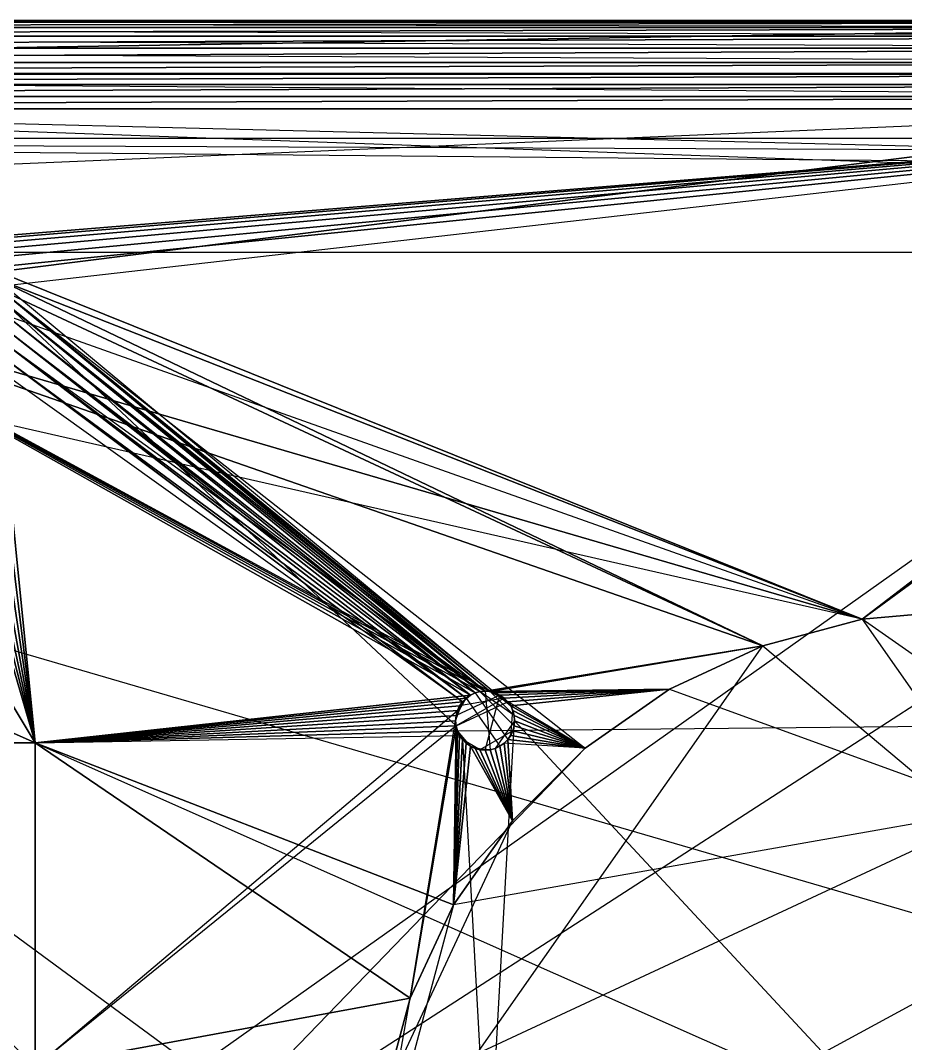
# Model space of a CAD drawing. Extents: x -139 to 143, y -92 to 96.
# Drawn here: x 2.4 to 72.9, y 14 to 95.6 of the extents above; entities that cross this region are included whole.
import ezdxf

# ---------------------------------------------------------------- set-up
doc = ezdxf.new("R2010")
doc.units = 0
doc.layers.get('0').update_dxf_attribs({"linetype": 'CONTINUOUS'})

msp = doc.modelspace()

# ---------------------------------------------------------------- linework, layer by layer
at = {"color": 7}
for points in [[(-129.233, 95.572, 5.052), (133.958, 95.572, 5.052), (140.655, -83.022, -0.587), (143.358, -83.022, -0.822), (140.655, -83.022, -0.822), (140.655, -83.022, -0.587), (143.358, -83.022, -0.822), (140.655, -83.022, -0.587), (143.358, -83.022, -0.587), (143.358, -83.022, -0.822), (-138.633, -83.022, -0.587)], [(-129.233, -92.422, -0.822), (133.958, -92.422, -0.822), (-124.985, -88.192, -0.822), (133.958, 95.572, -0.822), (132.795, 92.768, -0.822), (133.958, 92.869, -0.822), (133.958, 95.572, -0.822), (133.958, 95.572, -0.822), (131.667, 92.465, -0.822), (132.795, 92.768, -0.822), (133.958, 95.572, -0.822), (133.958, 95.572, -0.822), (130.609, 91.972, -0.822), (131.667, 92.465, -0.822), (133.958, 95.572, -0.822), (133.958, 95.572, -0.822), (129.709, 91.342, -0.822), (130.609, 91.972, -0.822), (133.958, 95.572, -0.822), (133.958, 95.572, -0.822), (-124.985, 91.342, -0.822), (129.709, 91.342, -0.822), (133.958, 95.572, -0.822), (-129.233, 95.572, -0.822)], [(-124.985, 91.342, -0.822), (133.958, 95.572, -0.822), (-129.233, 95.572, -0.822)], [(-129.233, 95.572, -0.822), (133.958, -92.422, -0.822), (133.958, -89.72, -0.587), (133.958, -89.72, -0.822), (133.958, -92.422, -0.822), (133.958, -89.72, -0.587), (133.958, -92.422, -0.822), (133.958, -92.422, -0.587), (133.958, -89.72, -0.587), (133.958, 92.869, -0.822), (133.958, 95.572, -0.587), (133.958, 95.572, -0.822), (133.958, 92.869, -0.822), (133.958, 95.572, -0.587), (133.958, 92.869, -0.822), (133.958, 92.869, -0.587), (133.958, 95.572, -0.587), (133.958, 95.572, -0.587), (-129.233, 95.572, -0.822), (133.958, 95.572, -0.822), (133.958, 95.572, -0.587), (133.958, 95.572, -0.587), (-129.233, 95.572, -0.587)], [(-129.233, 95.572, -0.822), (133.958, 95.572, -0.587), (133.958, 95.572, 5.052), (-129.233, 95.572, -0.587), (133.958, 95.572, -0.587), (133.958, 95.572, 5.052), (-129.233, 95.572, -0.587), (133.958, 95.572, 5.052), (-129.233, 95.572, 5.052)], [(-127.601, 95.429, 5.052), (132.326, 95.429, 5.052), (-127.601, 95.429, 5.052), (133.958, 95.572, 5.052), (132.326, 95.429, 5.052), (133.958, 95.572, 5.052), (-127.601, 95.429, 5.052)], [(-126.019, 95.005, 5.052), (130.743, 95.005, 5.052), (-126.019, 95.005, 5.052), (132.326, 95.429, 5.052), (130.743, 95.005, 5.052), (-127.601, 95.429, 5.052), (132.326, 95.429, 5.052), (-126.019, 95.005, 5.052)], [(-124.534, 94.312, 5.052), (129.258, 94.312, 5.052), (-124.534, 94.312, 5.052), (130.743, 95.005, 5.052), (129.258, 94.312, 5.052), (-126.019, 95.005, 5.052), (130.743, 95.005, 5.052), (-124.534, 94.312, 5.052)], [(-123.191, 93.373, 5.052), (127.916, 93.373, 5.052), (-123.191, 93.373, 5.052), (129.258, 94.312, 5.052), (127.916, 93.373, 5.052), (-124.534, 94.312, 5.052), (129.258, 94.312, 5.052), (-123.191, 93.373, 5.052)], [(-122.033, 92.214, 5.052), (126.757, 92.214, 5.052), (-122.033, 92.214, 5.052), (127.916, 93.373, 5.052), (126.757, 92.214, 5.052), (-123.191, 93.373, 5.052), (127.916, 93.373, 5.052), (-122.033, 92.214, 5.052)], [(-122.033, 92.214, 5.052), (126.757, 92.214, 5.052), (-121.422, 91.342, 5.052)], [(-121.422, 91.342, 5.052), (126.757, 92.214, 5.052), (126.147, 91.342, 5.052), (-121.422, 91.342, 5.052)], [(-124.103, 90.477, -5.287), (129.653, 91.302, -5.287), (-124.929, 91.302, -5.287), (129.709, 91.342, -5.287), (-124.985, 91.342, -5.287)], [(-121.422, -88.192, 5.287), (126.147, -88.192, 5.052), (-121.422, -88.192, 5.287), (126.147, -88.192, 5.287), (126.147, -88.192, 5.052), (129.709, 91.342, -0.822), (-124.985, 91.342, -5.287), (129.709, 91.342, -5.287), (129.709, 91.342, -0.822), (-124.985, 91.342, -5.287), (129.709, 91.342, -0.822), (-124.985, 91.342, -0.822)], [(-124.985, 91.342, -5.287), (126.147, 91.342, 5.287), (-121.422, 91.342, 5.052), (126.147, 91.342, 5.052), (126.147, 91.342, 5.287), (-121.422, 91.342, 5.052), (126.147, 91.342, 5.287), (-121.422, 91.342, 5.287)], [(-124.929, 91.302, -5.287), (129.653, 91.302, -5.287), (129.709, 91.342, -5.287), (-124.929, 91.302, -5.287), (128.158, 89.521, -5.287), (-123.433, 89.521, -5.287)], [(-17.612, 73.247, 5.287), (69.399, 47.859, 5.287), (-17.612, 73.247, 5.287), (126.147, 91.342, 5.287), (69.399, 47.859, 5.287), (-121.422, 91.342, 5.287)], [(-121.422, 91.342, 5.287), (126.147, 91.342, 5.287), (-17.612, 73.247, 5.287)], [(77.56, 48.573, 5.287), (69.399, 47.859, 5.287), (126.147, 91.342, 5.287)], [(-123.433, 89.521, -5.287), (128.827, 90.477, -5.287), (129.653, 91.302, -5.287), (-124.929, 91.302, -5.287)], [(-124.929, 91.302, -5.287), (139.088, 81.867, -5.287), (139.128, -78.774, -5.287), (139.128, 81.923, -5.287), (139.088, 81.867, -5.287), (139.088, 81.867, -5.287), (139.088, -78.717, -5.287)], [(-124.103, 90.477, -5.287), (128.827, 90.477, -5.287), (129.653, 91.302, -5.287), (-124.103, 90.477, -5.287)], [(-134.403, 78.361, 5.052), (128.158, 89.521, -5.287), (-122.968, 88.522, -5.287), (127.692, 88.522, -5.287), (128.158, 89.521, -5.287), (-123.433, 89.521, -5.287), (128.158, 89.521, -5.287), (128.827, 90.477, -5.287), (-123.433, 89.521, -5.287)], [(-122.968, 88.522, -5.287), (128.158, 89.521, -5.287), (128.827, 90.477, -5.287), (-124.103, 90.477, -5.287)], [(140.251, 83.881, -0.822), (-124.103, 90.477, -0.587)], [(-120.169, 88.522, -0.587), (127.692, 88.522, -5.287), (-122.968, 88.522, -5.287), (124.893, 88.522, -0.587)], [(-4.688, 77.947, -0.117), (124.893, 88.522, -0.117), (-120.169, 88.522, -0.117)], [(-120.169, 88.522, -0.117), (124.893, 88.522, -0.587), (-120.169, 88.522, -0.587)], [(-120.169, 88.522, -0.117), (124.893, 88.522, -0.587), (-120.169, 88.522, -0.117), (124.893, 88.522, -0.117), (124.893, 88.522, -0.587), (-120.169, 88.522, -0.587)], [(127.692, 88.522, -5.287), (-120.169, 88.522, -0.587), (124.893, 88.522, -0.587)], [(-3.667, 77.858, -0.117), (124.893, 88.522, -0.117), (-10.473, 73.093, -0.117)], [(-2.678, 77.593, -0.117), (124.893, 88.522, -0.117), (124.893, 88.522, -0.117), (-4.688, 77.947, -0.117)], [(-1.75, 77.16, -0.117), (124.893, 88.522, -0.117), (124.893, 88.522, -0.117), (-3.667, 77.858, -0.117)], [(-0.911, 76.573, -0.117), (124.893, 88.522, -0.117), (124.893, 88.522, -0.117), (-2.678, 77.593, -0.117)], [(-0.187, 75.849, -0.117), (124.893, 88.522, -0.117), (124.893, 88.522, -0.117), (-1.75, 77.16, -0.117)], [(1.187, 72.072, -0.117), (69.399, 47.859, -0.117), (0.4, 75.01, -0.117), (61.485, 45.739, -0.117), (69.399, 47.859, -0.117), (124.893, 88.522, -0.117), (-0.911, 76.573, -0.117)], [(124.893, 88.522, -0.117), (-0.187, 75.849, -0.117), (69.399, 47.859, -0.117), (124.893, 88.522, -0.117), (-0.187, 75.849, -0.117)], [(124.893, 88.522, -0.117), (69.399, 47.859, -0.117), (77.56, 48.573, -0.117)], [(-138.633, 86.172, -0.822), (140.553, 85.009, -0.822), (143.358, 86.172, -0.822), (140.655, 86.172, -0.822), (140.553, 85.009, -0.822), (140.251, 83.881, -0.822), (143.358, 86.172, -0.822), (140.553, 85.009, -0.822), (140.251, 83.881, -0.822), (139.758, 82.823, -0.822), (143.358, 86.172, -0.822), (140.251, 83.881, -0.822), (139.758, 82.823, -0.822), (143.358, -83.022, -0.822)], [(143.358, -83.022, 5.052), (143.358, 86.172, 5.052), (143.358, 86.172, -0.587), (140.655, 86.172, -0.822), (143.358, 86.172, -0.822), (143.358, 86.172, -0.587), (140.655, 86.172, -0.822), (143.358, 86.172, -0.587), (140.655, 86.172, -0.587), (140.655, 86.172, -0.822), (-135.931, 86.172, -0.587)], [(-123.433, -86.371, -5.287), (143.358, 86.172, 5.052)], [(127.664, 83.881, 5.287), (-119.834, 86.172, -0.587)], [(-131.583, 77.107, -0.117), (136.308, 77.107, -0.117), (136.308, -73.958, -0.117), (136.308, 77.107, -0.587), (136.308, 77.107, -0.117), (136.308, 77.107, -0.587), (136.308, 79.906, -5.287), (136.308, 79.906, -0.587), (136.308, 77.107, -0.587), (136.308, -73.958, -0.587), (136.308, 77.107, -0.587), (136.308, -73.958, -0.117)], [(-109.414, 77.858, -0.117), (123.844, 9.736, -0.117), (136.308, 77.107, -0.117), (135.59, 76.915, -0.117), (123.844, 9.736, -0.117), (136.308, 77.107, -0.117), (124.558, 1.575, -0.117)], [(0.4, 75.01, -0.117), (69.399, 47.859, -0.117), (-0.187, 75.849, -0.117)], [(0.4, 75.01, -0.117), (41.409, 40.936, -0.117), (47.35, 37.578, -0.117), (54.06, 42.277, -0.117), (41.409, 40.936, -0.117), (0.833, 74.082, -0.117), (61.485, 45.739, -0.117), (0.4, 75.01, -0.117)], [(0.833, 74.082, -0.117), (47.35, 37.578, -0.117), (41.688, 40.169, -0.117), (41.723, 39.761, -0.117), (47.35, 37.578, -0.117), (47.35, 37.578, -0.117), (41.582, 40.565, -0.117), (41.688, 40.169, -0.117), (47.35, 37.578, -0.117), (47.35, 37.578, -0.117), (41.409, 40.936, -0.117), (41.582, 40.565, -0.117), (47.35, 37.578, -0.117), (54.06, 42.277, -0.117), (41.174, 41.272, -0.117), (41.409, 40.936, -0.117), (54.06, 42.277, -0.117), (54.06, 42.277, -0.117), (40.884, 41.561, -0.117), (41.174, 41.272, -0.117), (54.06, 42.277, -0.117), (54.06, 42.277, -0.117), (40.548, 41.796, -0.117), (40.884, 41.561, -0.117), (54.06, 42.277, -0.117), (54.06, 42.277, -0.117), (40.177, 41.969, -0.117), (40.548, 41.796, -0.117), (54.06, 42.277, -0.117), (39.782, 42.075, -0.117), (61.485, 45.739, -0.117), (0.833, 74.082, -0.117), (39.782, 42.075, -0.117), (54.06, 42.277, -0.117), (39.782, 42.075, -0.117), (40.177, 41.969, -0.117), (54.06, 42.277, -0.117), (61.485, 45.739, -0.117), (39.782, 42.075, -0.117), (54.06, 42.277, -0.117), (61.485, 45.739, -0.117), (39.782, 42.075, -0.117), (0.833, 74.082, -0.117), (39.373, 42.111, -0.117), (39.782, 42.075, -0.117), (1.098, 73.093, -0.117), (39.373, 42.111, -0.117), (0.833, 74.082, -0.117)], [(77.56, 48.573, 5.287), (69.399, 47.859, 5.287), (-17.612, 73.247, 5.287), (69.399, 47.859, 5.287), (61.485, 45.739, 5.287), (-17.612, 73.247, 5.287), (39.782, 42.075, 5.287), (61.485, 45.739, 5.287), (54.06, 42.277, 5.287), (39.782, 42.075, 5.287), (41.688, 40.169, 5.287), (47.35, 37.578, 5.287), (41.723, 39.761, 5.287), (41.688, 40.169, 5.287), (41.582, 40.565, 5.287), (47.35, 37.578, 5.287), (41.688, 40.169, 5.287), (41.582, 40.565, 5.287), (41.409, 40.936, 5.287), (47.35, 37.578, 5.287), (41.582, 40.565, 5.287), (41.409, 40.936, 5.287), (47.35, 37.578, 5.287), (41.409, 40.936, 5.287), (54.06, 42.277, 5.287), (47.35, 37.578, 5.287), (41.174, 41.272, 5.287), (54.06, 42.277, 5.287), (41.409, 40.936, 5.287), (41.174, 41.272, 5.287), (40.884, 41.561, 5.287), (54.06, 42.277, 5.287), (41.174, 41.272, 5.287), (40.884, 41.561, 5.287), (40.548, 41.796, 5.287), (54.06, 42.277, 5.287), (40.884, 41.561, 5.287), (40.548, 41.796, 5.287), (40.177, 41.969, 5.287), (54.06, 42.277, 5.287), (40.548, 41.796, 5.287), (40.177, 41.969, 5.287), (39.782, 42.075, 5.287), (54.06, 42.277, 5.287), (40.177, 41.969, 5.287), (39.782, 42.075, 5.287), (39.373, 42.111, 5.287), (61.485, 45.739, 5.287), (39.782, 42.075, 5.287), (39.373, 42.111, 5.287), (61.485, 45.739, 5.287), (39.373, 42.111, 5.287), (-17.612, 73.247, 5.287), (61.485, 45.739, 5.287), (-17.612, 73.247, 5.287), (39.373, 42.111, 5.287), (38.965, 42.075, 5.287), (-17.612, 73.247, 5.287)], [(-17.612, 73.247, 5.287), (38.965, 42.075, 5.287), (38.57, 41.969, 5.287), (-17.612, 73.247, 5.287)], [(-17.612, 73.247, 5.287), (38.57, 41.969, 5.287), (38.199, 41.796, 5.287), (-17.612, 73.247, 5.287), (3.537, 37.999, 5.287), (36.858, 25.074, 5.287), (33.396, 17.649, 5.287), (3.537, 37.999, 5.287), (37.059, 39.353, 5.287), (3.537, 37.999, 5.287), (37.024, 39.761, 5.287), (37.059, 39.353, 5.287), (3.537, 12.149, 5.287), (33.396, 17.649, 5.287), (31.275, 9.736, 5.287)], [(30.561, 1.575, 5.287), (33.396, 17.649, 5.287), (3.537, 12.149, 5.287), (3.537, 37.999, 5.287), (33.396, 17.649, 5.287), (37.024, 39.761, 5.287), (3.537, 37.999, 5.287), (37.059, 40.169, 5.287), (37.024, 39.761, 5.287), (37.059, 40.169, 5.287), (3.537, 37.999, 5.287), (37.165, 40.565, 5.287), (37.059, 40.169, 5.287), (37.165, 40.565, 5.287), (3.537, 37.999, 5.287), (37.338, 40.936, 5.287), (37.165, 40.565, 5.287), (37.338, 40.936, 5.287), (3.537, 37.999, 5.287), (37.573, 41.272, 5.287), (37.338, 40.936, 5.287), (37.573, 41.272, 5.287), (3.537, 37.999, 5.287), (37.863, 41.561, 5.287), (37.573, 41.272, 5.287), (3.537, 37.999, 5.287), (38.199, 41.796, 5.287), (37.863, 41.561, 5.287), (3.537, 37.999, 5.287), (-17.612, 73.247, 5.287), (38.199, 41.796, 5.287), (3.537, 37.999, 5.287), (-17.612, 73.247, 5.287)], [(-17.612, 73.247, 5.287), (3.537, 37.999, 5.287), (-17.612, 47.398, 5.287)], [(0.833, 70.063, -0.117), (37.863, 41.561, -0.117), (38.199, 41.796, -0.117), (0.833, 70.063, -0.117), (39.373, 42.111, -0.117), (1.098, 73.093, -0.117), (38.965, 42.075, -0.117), (39.373, 42.111, -0.117), (38.57, 41.969, -0.117), (1.098, 71.052, -0.117), (38.199, 41.796, -0.117), (38.57, 41.969, -0.117), (1.098, 71.052, -0.117), (38.57, 41.969, -0.117), (1.187, 72.072, -0.117)], [(1.098, 73.093, -0.117), (37.059, 39.353, -0.117), (33.396, 17.649, -0.117), (36.858, 25.074, -0.117), (37.059, 39.353, -0.117), (3.537, 37.999, -0.117), (37.024, 39.761, -0.117), (37.059, 40.169, -0.117), (3.537, 37.999, -0.117), (37.059, 39.353, -0.117), (3.537, 37.999, -0.117), (33.396, 17.649, -0.117), (37.059, 39.353, -0.117), (33.396, 17.649, -0.117), (3.537, 12.149, -0.117)], [(1.098, 71.052, -0.117), (38.965, 42.075, -0.117), (1.187, 72.072, -0.117), (38.57, 41.969, -0.117), (38.965, 42.075, -0.117), (1.187, 72.072, -0.117), (38.965, 42.075, -0.117), (1.098, 73.093, -0.117)], [(0.833, 70.063, -0.117), (38.199, 41.796, -0.117), (1.098, 71.052, -0.117)], [(0.833, 70.063, -0.117), (37.863, 41.561, -0.117), (0.833, 70.063, -0.117)], [(0.4, 69.135, -0.117), (37.863, 41.561, -0.117), (37.573, 41.272, -0.117), (0.4, 69.135, -0.117), (3.537, 37.999, -0.117), (37.573, 41.272, -0.117), (-0.187, 68.296, -0.117), (3.537, 37.999, -0.117), (0.4, 69.135, -0.117)], [(31.275, 9.736, -0.117), (33.396, 17.649, -0.117), (3.537, 12.149, -0.117), (33.396, 17.649, -0.117), (3.537, 37.999, -0.117), (3.537, 12.149, -0.117), (37.165, 40.565, -0.117), (3.537, 37.999, -0.117), (37.059, 40.169, -0.117), (37.165, 40.565, -0.117), (37.338, 40.936, -0.117), (3.537, 37.999, -0.117), (37.165, 40.565, -0.117), (37.338, 40.936, -0.117), (37.573, 41.272, -0.117), (3.537, 37.999, -0.117), (37.338, 40.936, -0.117), (37.573, 41.272, -0.117), (0.4, 69.135, -0.117), (37.573, 41.272, -0.117), (37.863, 41.561, -0.117), (0.4, 69.135, -0.117)], [(-0.911, 67.572, -0.117), (3.537, 37.999, -0.117), (-0.187, 68.296, -0.117)], [(-2.678, 66.552, -0.117), (3.537, 37.999, -0.117), (-1.75, 66.985, -0.117)], [(-1.75, 66.985, -0.117), (3.537, 37.999, -0.117), (-0.911, 67.572, -0.117)], [(-17.612, 47.398, -0.117), (3.537, 37.999, -0.117), (-4.688, 66.198, -0.117)], [(-4.688, 66.198, -0.117), (3.537, 37.999, -0.117), (-3.667, 66.287, -0.117)], [(-3.667, 66.287, -0.117), (3.537, 37.999, -0.117), (-2.678, 66.552, -0.117)], [(123.844, 9.736, -0.117), (69.399, 47.859, 5.287), (77.56, 48.573, -0.117), (69.399, 47.859, -0.117), (69.399, 47.859, 5.287), (77.56, 48.573, -0.117), (69.399, 47.859, 5.287), (77.56, 48.573, 5.287), (77.56, 48.573, -0.117), (85.721, -44.71, 5.287)], [(-31.712, 47.398, -0.117), (30.561, 1.575, -0.117), (3.537, -9, -0.117), (31.275, -6.586, -0.117), (30.561, 1.575, -0.117), (0.833, -0.434, -0.117), (3.537, -9, -0.117), (1.098, 0.555, -0.117)], [(-17.612, 47.398, 5.287), (3.537, 37.999, 5.287), (-22.312, 37.999, 5.287)], [(-22.312, 37.999, -0.117), (3.537, 37.999, -0.117), (-17.612, 47.398, -0.117)], [(30.561, 1.575, 5.287), (61.485, 45.739, 5.287), (69.399, 47.859, -0.117), (61.485, 45.739, -0.117), (61.485, 45.739, 5.287), (69.399, 47.859, -0.117), (61.485, 45.739, 5.287), (69.399, 47.859, 5.287), (69.399, 47.859, -0.117), (118.262, -21.924, 5.287)], [(31.275, 9.736, 5.287), (41.557, 31.785, -0.117), (47.35, 37.578, 5.287), (47.35, 37.578, -0.117), (41.557, 31.785, -0.117), (47.35, 37.578, 5.287), (41.557, 31.785, -0.117), (41.557, 31.785, 5.287), (47.35, 37.578, 5.287), (54.06, 42.277, 5.287), (61.485, 45.739, -0.117), (54.06, 42.277, -0.117), (54.06, 42.277, 5.287), (61.485, 45.739, -0.117), (54.06, 42.277, 5.287), (61.485, 45.739, 5.287), (61.485, 45.739, -0.117), (123.844, -6.586, 5.287)], [(101.059, 42.277, -0.117), (31.275, 9.736, -0.117), (33.396, 17.649, 5.287), (33.396, 17.649, -0.117), (31.275, 9.736, -0.117), (33.396, 17.649, 5.287), (31.275, 9.736, -0.117)], [(107.77, 37.578, -0.117), (36.858, 25.074, -0.117), (41.557, 31.785, 5.287), (41.557, 31.785, -0.117), (36.858, 25.074, -0.117), (41.557, 31.785, 5.287), (36.858, 25.074, -0.117), (36.858, 25.074, 5.287), (41.557, 31.785, 5.287), (47.35, 37.578, 5.287), (54.06, 42.277, -0.117), (47.35, 37.578, -0.117), (47.35, 37.578, 5.287), (54.06, 42.277, -0.117), (47.35, 37.578, 5.287), (54.06, 42.277, 5.287), (54.06, 42.277, -0.117), (121.724, 17.649, 5.287)], [(113.711, -37.786, 5.287), (41.723, 39.761, 5.287), (41.688, 40.169, -0.117), (41.688, 40.169, 5.287), (41.723, 39.761, 5.287), (41.688, 40.169, -0.117), (41.723, 39.761, 5.287), (41.723, 39.761, -0.117), (41.688, 40.169, -0.117), (38.965, 42.075, 5.287), (39.373, 42.111, -0.117), (38.965, 42.075, -0.117), (38.965, 42.075, 5.287), (39.373, 42.111, -0.117), (38.965, 42.075, 5.287), (39.373, 42.111, 5.287), (39.373, 42.111, -0.117), (39.782, 37.447, 5.287), (39.373, 37.411, -0.117), (39.782, 37.447, -0.117), (39.782, 37.447, 5.287), (39.373, 37.411, -0.117), (39.782, 37.447, 5.287), (39.373, 37.411, 5.287), (39.373, 37.411, -0.117), (40.548, 41.796, 5.287), (40.884, 41.561, -0.117), (40.548, 41.796, -0.117), (40.548, 41.796, 5.287), (40.884, 41.561, -0.117), (40.548, 41.796, 5.287), (40.884, 41.561, 5.287), (40.884, 41.561, -0.117), (37.338, 40.936, -0.117), (37.573, 41.272, 5.287), (37.573, 41.272, -0.117), (37.338, 40.936, -0.117), (37.573, 41.272, 5.287), (37.338, 40.936, -0.117), (37.338, 40.936, 5.287), (37.573, 41.272, 5.287), (38.199, 41.796, 5.287), (38.57, 41.969, -0.117), (38.199, 41.796, -0.117), (38.199, 41.796, 5.287), (38.57, 41.969, -0.117), (38.199, 41.796, 5.287), (38.57, 41.969, 5.287), (38.57, 41.969, -0.117), (41.174, 38.251, 5.287), (41.409, 38.586, -0.117), (41.409, 38.586, 5.287), (41.174, 38.251, 5.287), (41.409, 38.586, -0.117), (41.174, 38.251, 5.287), (41.174, 38.251, -0.117), (41.409, 38.586, -0.117), (41.582, 40.565, 5.287), (41.409, 40.936, -0.117), (41.409, 40.936, 5.287), (41.582, 40.565, 5.287), (41.409, 40.936, -0.117), (41.582, 40.565, 5.287), (41.582, 40.565, -0.117), (41.409, 40.936, -0.117), (41.688, 40.169, 5.287), (41.582, 40.565, -0.117), (41.582, 40.565, 5.287), (41.688, 40.169, 5.287), (41.582, 40.565, -0.117), (41.688, 40.169, 5.287), (41.688, 40.169, -0.117), (41.582, 40.565, -0.117), (41.409, 40.936, 5.287), (41.174, 41.272, -0.117), (41.174, 41.272, 5.287), (41.409, 40.936, 5.287), (41.174, 41.272, -0.117), (41.409, 40.936, 5.287), (41.409, 40.936, -0.117), (41.174, 41.272, -0.117), (39.782, 42.075, 5.287), (40.177, 41.969, -0.117), (39.782, 42.075, -0.117), (39.782, 42.075, 5.287), (40.177, 41.969, -0.117), (39.782, 42.075, 5.287), (40.177, 41.969, 5.287), (40.177, 41.969, -0.117), (39.373, 42.111, 5.287), (39.782, 42.075, -0.117), (39.373, 42.111, -0.117), (39.373, 42.111, 5.287), (39.782, 42.075, -0.117), (39.373, 42.111, 5.287), (39.782, 42.075, 5.287), (39.782, 42.075, -0.117), (40.177, 41.969, 5.287), (40.548, 41.796, -0.117), (40.177, 41.969, -0.117), (40.177, 41.969, 5.287), (40.548, 41.796, -0.117), (40.177, 41.969, 5.287), (40.548, 41.796, 5.287), (40.548, 41.796, -0.117), (37.059, 40.169, -0.117), (37.165, 40.565, 5.287), (37.165, 40.565, -0.117), (37.059, 40.169, -0.117), (37.165, 40.565, 5.287), (37.059, 40.169, -0.117), (37.059, 40.169, 5.287), (37.165, 40.565, 5.287), (37.165, 40.565, -0.117), (37.338, 40.936, 5.287), (37.338, 40.936, -0.117), (37.165, 40.565, -0.117), (37.338, 40.936, 5.287), (37.165, 40.565, -0.117), (37.165, 40.565, 5.287), (37.338, 40.936, 5.287), (37.024, 39.761, -0.117), (37.059, 40.169, 5.287), (37.059, 40.169, -0.117), (37.024, 39.761, -0.117), (37.059, 40.169, 5.287), (37.024, 39.761, -0.117), (37.024, 39.761, 5.287), (37.059, 40.169, 5.287), (37.863, 41.561, 5.287), (38.199, 41.796, -0.117), (37.863, 41.561, -0.117), (37.863, 41.561, 5.287), (38.199, 41.796, -0.117), (37.863, 41.561, 5.287), (38.199, 41.796, 5.287), (38.199, 41.796, -0.117), (38.57, 41.969, 5.287), (38.965, 42.075, -0.117), (38.57, 41.969, -0.117), (38.57, 41.969, 5.287), (38.965, 42.075, -0.117), (38.57, 41.969, 5.287), (38.965, 42.075, 5.287), (38.965, 42.075, -0.117), (41.688, 39.353, 5.287), (41.723, 39.761, -0.117), (41.723, 39.761, 5.287), (41.688, 39.353, 5.287), (41.723, 39.761, -0.117), (41.688, 39.353, 5.287), (41.688, 39.353, -0.117), (41.723, 39.761, -0.117), (40.177, 37.553, 5.287), (39.782, 37.447, -0.117), (40.177, 37.553, -0.117), (40.177, 37.553, 5.287), (39.782, 37.447, -0.117), (40.177, 37.553, 5.287), (39.782, 37.447, 5.287), (39.782, 37.447, -0.117), (38.57, 37.553, 5.287), (38.199, 37.726, -0.117), (38.57, 37.553, -0.117), (38.57, 37.553, 5.287), (38.199, 37.726, -0.117), (38.57, 37.553, 5.287), (38.199, 37.726, 5.287), (38.199, 37.726, -0.117), (39.373, 37.411, 5.287), (38.965, 37.447, -0.117), (39.373, 37.411, -0.117), (39.373, 37.411, 5.287), (38.965, 37.447, -0.117), (39.373, 37.411, 5.287), (38.965, 37.447, 5.287), (38.965, 37.447, -0.117), (37.573, 38.251, -0.117), (37.338, 38.586, 5.287), (37.338, 38.586, -0.117), (37.573, 38.251, -0.117), (37.338, 38.586, 5.287), (37.573, 38.251, -0.117), (37.573, 38.251, 5.287), (37.338, 38.586, 5.287), (37.863, 37.961, -0.117), (37.573, 38.251, 5.287), (37.573, 38.251, -0.117), (37.863, 37.961, -0.117), (37.573, 38.251, 5.287), (37.863, 37.961, -0.117), (37.863, 37.961, 5.287), (37.573, 38.251, 5.287), (37.165, 38.957, -0.117), (37.059, 39.353, 5.287), (37.059, 39.353, -0.117), (37.165, 38.957, -0.117), (37.059, 39.353, 5.287), (37.165, 38.957, -0.117), (37.165, 38.957, 5.287), (37.059, 39.353, 5.287), (41.174, 41.272, 5.287), (40.884, 41.561, -0.117), (40.884, 41.561, 5.287), (41.174, 41.272, 5.287), (40.884, 41.561, -0.117), (41.174, 41.272, 5.287), (41.174, 41.272, -0.117), (40.884, 41.561, -0.117), (37.059, 39.353, -0.117), (37.024, 39.761, 5.287), (37.024, 39.761, -0.117), (37.059, 39.353, -0.117), (37.024, 39.761, 5.287), (37.059, 39.353, -0.117), (37.059, 39.353, 5.287), (37.024, 39.761, 5.287), (37.573, 41.272, -0.117), (37.863, 41.561, 5.287), (37.863, 41.561, -0.117), (37.573, 41.272, -0.117), (37.863, 41.561, 5.287), (37.573, 41.272, -0.117), (37.573, 41.272, 5.287), (37.863, 41.561, 5.287), (40.548, 37.726, 5.287), (40.177, 37.553, -0.117), (40.548, 37.726, -0.117), (40.548, 37.726, 5.287), (40.177, 37.553, -0.117), (40.548, 37.726, 5.287), (40.177, 37.553, 5.287), (40.177, 37.553, -0.117), (40.884, 37.961, 5.287), (40.548, 37.726, -0.117), (40.884, 37.961, -0.117), (40.884, 37.961, 5.287), (40.548, 37.726, -0.117), (40.884, 37.961, 5.287), (40.548, 37.726, 5.287), (40.548, 37.726, -0.117), (40.884, 37.961, 5.287), (41.174, 38.251, -0.117), (41.174, 38.251, 5.287), (40.884, 37.961, 5.287), (41.174, 38.251, -0.117), (40.884, 37.961, 5.287), (40.884, 37.961, -0.117), (41.174, 38.251, -0.117), (41.582, 38.957, 5.287), (41.688, 39.353, -0.117), (41.688, 39.353, 5.287), (41.582, 38.957, 5.287), (41.688, 39.353, -0.117), (41.582, 38.957, 5.287), (41.582, 38.957, -0.117), (41.688, 39.353, -0.117), (41.409, 38.586, 5.287), (41.582, 38.957, -0.117), (41.582, 38.957, 5.287), (41.409, 38.586, 5.287), (41.582, 38.957, -0.117), (41.409, 38.586, 5.287), (41.409, 38.586, -0.117), (41.582, 38.957, -0.117), (38.965, 37.447, 5.287), (38.57, 37.553, -0.117), (38.965, 37.447, -0.117), (38.965, 37.447, 5.287), (38.57, 37.553, -0.117), (38.965, 37.447, 5.287), (38.57, 37.553, 5.287), (38.57, 37.553, -0.117), (38.199, 37.726, 5.287), (37.863, 37.961, -0.117), (38.199, 37.726, -0.117), (38.199, 37.726, 5.287), (37.863, 37.961, -0.117), (38.199, 37.726, 5.287), (37.863, 37.961, 5.287), (37.863, 37.961, -0.117), (37.338, 38.586, -0.117), (37.165, 38.957, 5.287), (37.165, 38.957, -0.117), (37.338, 38.586, -0.117), (37.165, 38.957, 5.287), (37.338, 38.586, -0.117), (37.338, 38.586, 5.287), (37.165, 38.957, 5.287), (118.096, 39.761, 5.287)], [(-31.712, -44.249, 5.287), (47.35, 37.578, 5.287), (41.688, 39.353, 5.287), (41.723, 39.761, 5.287), (47.35, 37.578, 5.287), (47.35, 37.578, 5.287), (41.582, 38.957, 5.287), (41.688, 39.353, 5.287), (47.35, 37.578, 5.287), (41.174, 38.251, 5.287), (47.35, 37.578, 5.287), (41.557, 31.785, 5.287), (41.174, 38.251, 5.287), (47.35, 37.578, 5.287), (41.409, 38.586, 5.287), (41.582, 38.957, 5.287), (47.35, 37.578, 5.287), (47.35, 37.578, 5.287), (41.174, 38.251, 5.287), (41.409, 38.586, 5.287), (47.35, 37.578, 5.287), (41.557, 31.785, 5.287), (40.884, 37.961, 5.287), (41.174, 38.251, 5.287), (41.557, 31.785, 5.287), (41.557, 31.785, 5.287), (40.548, 37.726, 5.287), (40.884, 37.961, 5.287), (41.557, 31.785, 5.287), (41.557, 31.785, 5.287), (40.177, 37.553, 5.287), (40.548, 37.726, 5.287), (41.557, 31.785, 5.287), (41.557, 31.785, 5.287), (39.782, 37.447, 5.287), (40.177, 37.553, 5.287), (41.557, 31.785, 5.287), (41.557, 31.785, 5.287), (39.373, 37.411, 5.287), (39.782, 37.447, 5.287), (41.557, 31.785, 5.287), (41.557, 31.785, 5.287), (38.965, 37.447, 5.287), (39.373, 37.411, 5.287), (41.557, 31.785, 5.287), (41.557, 31.785, 5.287), (38.57, 37.553, 5.287), (38.965, 37.447, 5.287), (41.557, 31.785, 5.287), (41.557, 31.785, 5.287), (38.199, 37.726, 5.287), (38.57, 37.553, 5.287), (41.557, 31.785, 5.287), (36.858, 25.074, 5.287), (38.199, 37.726, 5.287), (41.557, 31.785, 5.287), (36.858, 25.074, 5.287), (38.199, 37.726, 5.287), (36.858, 25.074, 5.287), (37.863, 37.961, 5.287), (38.199, 37.726, 5.287), (37.863, 37.961, 5.287), (36.858, 25.074, 5.287), (37.573, 38.251, 5.287), (37.863, 37.961, 5.287), (37.165, 38.957, 5.287), (3.537, 37.999, 5.287), (37.059, 39.353, 5.287), (37.165, 38.957, 5.287), (3.537, 37.999, 5.287), (37.165, 38.957, 5.287), (36.858, 25.074, 5.287), (3.537, 37.999, 5.287), (37.338, 38.586, 5.287), (36.858, 25.074, 5.287), (37.165, 38.957, 5.287), (37.338, 38.586, 5.287), (37.573, 38.251, 5.287), (36.858, 25.074, 5.287), (37.338, 38.586, 5.287), (37.573, 38.251, 5.287), (41.688, -36.203, 5.287)], [(37.573, -35.101, -0.117), (41.688, 39.353, -0.117), (47.35, 37.578, -0.117), (41.723, 39.761, -0.117), (41.688, 39.353, -0.117), (41.582, 38.957, -0.117), (47.35, 37.578, -0.117), (41.688, 39.353, -0.117), (41.582, 38.957, -0.117), (41.409, 38.586, -0.117), (47.35, 37.578, -0.117), (41.582, 38.957, -0.117), (41.409, 38.586, -0.117), (41.174, 38.251, -0.117), (47.35, 37.578, -0.117), (41.409, 38.586, -0.117), (41.174, 38.251, -0.117), (47.35, 37.578, -0.117), (41.174, 38.251, -0.117), (41.557, 31.785, -0.117), (47.35, 37.578, -0.117), (40.884, 37.961, -0.117), (41.557, 31.785, -0.117), (41.174, 38.251, -0.117), (40.884, 37.961, -0.117), (40.548, 37.726, -0.117), (41.557, 31.785, -0.117), (40.884, 37.961, -0.117), (40.548, 37.726, -0.117), (40.177, 37.553, -0.117), (41.557, 31.785, -0.117), (40.548, 37.726, -0.117), (40.177, 37.553, -0.117), (39.782, 37.447, -0.117), (41.557, 31.785, -0.117), (40.177, 37.553, -0.117), (39.782, 37.447, -0.117), (39.373, 37.411, -0.117), (41.557, 31.785, -0.117), (39.782, 37.447, -0.117), (39.373, 37.411, -0.117), (38.965, 37.447, -0.117), (41.557, 31.785, -0.117), (39.373, 37.411, -0.117), (38.965, 37.447, -0.117), (38.57, 37.553, -0.117), (41.557, 31.785, -0.117), (38.965, 37.447, -0.117), (38.57, 37.553, -0.117), (38.199, 37.726, -0.117), (41.557, 31.785, -0.117), (38.57, 37.553, -0.117), (38.199, 37.726, -0.117), (36.858, 25.074, -0.117), (38.199, 37.726, -0.117), (37.863, 37.961, -0.117), (36.858, 25.074, -0.117), (36.858, 25.074, -0.117), (37.863, 37.961, -0.117), (37.573, 38.251, -0.117), (36.858, 25.074, -0.117), (36.858, 25.074, -0.117), (37.573, 38.251, -0.117), (37.338, 38.586, -0.117), (36.858, 25.074, -0.117), (38.199, 37.726, -0.117), (36.858, 25.074, -0.117), (41.557, 31.785, -0.117), (38.199, 37.726, -0.117), (37.165, 38.957, -0.117), (36.858, 25.074, -0.117), (37.338, 38.586, -0.117), (37.165, 38.957, -0.117), (37.059, 39.353, -0.117), (36.858, 25.074, -0.117), (37.165, 38.957, -0.117), (37.059, 39.353, -0.117), (3.537, 37.999, -0.117), (37.059, 39.353, -0.117), (37.024, 39.761, -0.117), (3.537, 37.999, -0.117), (121.724, -14.5, -0.117)], [(113.538, 38.957, 5.287), (-22.312, -34.849, -0.117)], [(-22.312, 37.999, 5.287), (3.537, 12.149, 5.287), (3.537, 37.999, -0.117), (3.537, 37.999, 5.287), (3.537, 12.149, 5.287), (3.537, 37.999, -0.117), (3.537, 12.149, 5.287), (3.537, 12.149, -0.117), (3.537, 37.999, -0.117), (-22.312, 37.999, 5.287), (3.537, 37.999, -0.117), (-22.312, 37.999, -0.117)], [(-22.312, 37.999, 5.287), (3.537, 37.999, -0.117), (-22.312, 37.999, 5.287), (3.537, 37.999, 5.287), (3.537, 37.999, -0.117), (3.537, 12.149, 5.287), (-22.312, 12.149, -0.117), (3.537, 12.149, -0.117), (3.537, 12.149, 5.287), (-22.312, 12.149, -0.117), (3.537, 12.149, 5.287), (-22.312, 12.149, 5.287)], [(31.275, 9.736, 5.287), (33.396, 17.649, 5.287), (33.396, 17.649, -0.117), (36.858, 25.074, 5.287), (36.858, 25.074, -0.117), (33.396, 17.649, -0.117), (36.858, 25.074, 5.287), (33.396, 17.649, -0.117), (33.396, 17.649, 5.287), (36.858, 25.074, 5.287), (30.561, 1.575, -0.117)]]:
    msp.add_polyline3d(points, dxfattribs=at)

doc.saveas('drawing.dxf')
